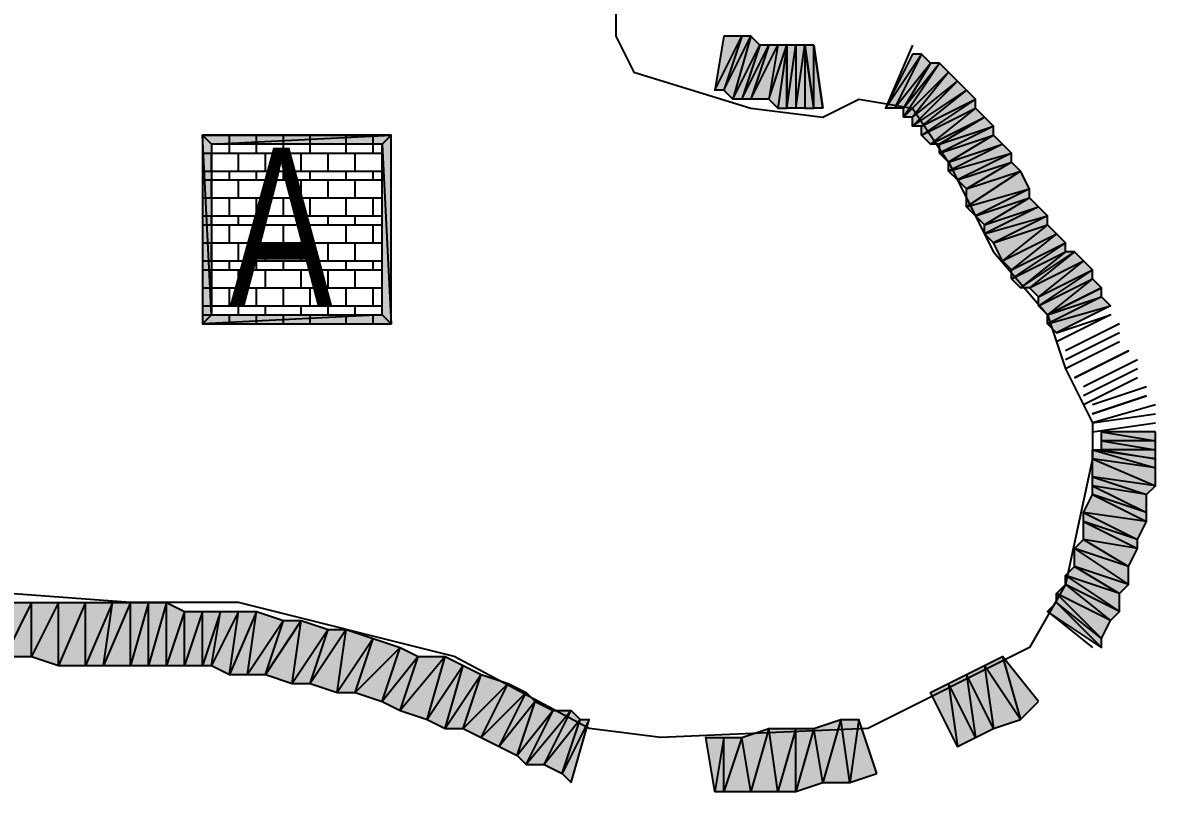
# Model space of a CAD drawing. Header units: millimetres. Extents: x 658 to 813, y 806 to 883.
# Drawn here: x 789.4054 to 789.7884, y 861.9677 to 862.2276 of the extents above; entities that cross this region are included whole.
import ezdxf

# ---------------------------------------------------------------- set-up
doc = ezdxf.new("R2010")
doc.units = ezdxf.units.MM
doc.header["$LTSCALE"] = 0.1
doc.linetypes.add('atContinuous2', pattern=[0])
for name, color, linetype in [('PANTAI', 7, 'Continuous'), ('pantai1', 7, 'Continuous'), ('TEXT', 8, 'Continuous'), ('WISATA NASIONAL', 7, 'Continuous'), ('zat_Mask_solid', 7, 'Continuous')]:
    doc.layers.add(name, color=color, linetype=linetype)
doc.styles.add('Style2', font='arial.ttf', dxfattribs={"height": 0.2})

msp = doc.modelspace()

# ---------------------------------------------------------------- hatches: boundary and pattern name
at = {"layer": 'pantai1'}
h = msp.add_hatch(color=7, dxfattribs=at)
h.paths.add_polyline_path([(789.64251, 862.22305), (789.63947, 862.20481), (789.64859, 862.22305)], flags=16)
h.paths.add_polyline_path([(789.63947, 862.20481), (789.64859, 862.22305), (789.64251, 862.20481)])
h = msp.add_hatch(color=7, dxfattribs=at)
h.paths.add_polyline_path([(789.64859, 862.22305), (789.64251, 862.20481), (789.65163, 862.22305)], flags=16)
h.paths.add_polyline_path([(789.64251, 862.20481), (789.65163, 862.22305), (789.64555, 862.20177)])
h = msp.add_hatch(color=7, dxfattribs=at)
h.paths.add_polyline_path([(789.65163, 862.22305), (789.64555, 862.20177), (789.65467, 862.22001)])
h.paths.add_polyline_path([(789.64555, 862.20177), (789.65467, 862.22001), (789.64859, 862.20177)], flags=17)
h = msp.add_hatch(color=7, dxfattribs=at)
h.paths.add_polyline_path([(789.65467, 862.22001), (789.64859, 862.20177), (789.65771, 862.22001)], flags=16)
h.paths.add_polyline_path([(789.64859, 862.20177), (789.65771, 862.22001), (789.65163, 862.20177)])
h = msp.add_hatch(color=7, dxfattribs=at)
h.paths.add_polyline_path([(789.65771, 862.22001), (789.65163, 862.20177), (789.66075, 862.22001)], flags=16)
h.paths.add_polyline_path([(789.65163, 862.20177), (789.66075, 862.22001), (789.65771, 862.20177)])
h = msp.add_hatch(color=7, dxfattribs=at)
h.paths.add_polyline_path([(789.66075, 862.22001), (789.65771, 862.20177), (789.66379, 862.22001)], flags=16)
h.paths.add_polyline_path([(789.65771, 862.20177), (789.66379, 862.22001), (789.66075, 862.19873)])
h.paths.add_polyline_path([(789.66379, 862.22001), (789.66075, 862.19873), (789.66379, 862.19873)], flags=17)
h = msp.add_hatch(color=7, dxfattribs=at)
h.paths.add_polyline_path([(789.66379, 862.22001), (789.66379, 862.19873), (789.66683, 862.22001)], flags=16)
h.paths.add_polyline_path([(789.66379, 862.19873), (789.66683, 862.22001), (789.66683, 862.19873)])
h = msp.add_hatch(color=7, dxfattribs=at)
h.paths.add_polyline_path([(789.66683, 862.22001), (789.66683, 862.19873), (789.66987, 862.22001)], flags=16)
h.paths.add_polyline_path([(789.66683, 862.19873), (789.66987, 862.22001), (789.66987, 862.19873)])
h = msp.add_hatch(color=7, dxfattribs=at)
h.paths.add_polyline_path([(789.66987, 862.22001), (789.67291, 862.19873), (789.67291, 862.22001)])
h.paths.add_polyline_path([(789.67291, 862.19873), (789.67291, 862.22001), (789.67595, 862.19873)])
h = msp.add_hatch(color=7, dxfattribs=at)
h.paths.add_polyline_path([(789.70635, 862.21697), (789.69723, 862.19873), (789.70939, 862.21697)], flags=16)
h.paths.add_polyline_path([(789.69723, 862.19873), (789.70939, 862.21697), (789.70027, 862.19873)])
h = msp.add_hatch(color=7, dxfattribs=at)
h.paths.add_polyline_path([(789.70939, 862.21697), (789.70027, 862.19873), (789.71243, 862.21393)])
h.paths.add_polyline_path([(789.70027, 862.19873), (789.71243, 862.21393), (789.70331, 862.19873)], flags=17)
h = msp.add_hatch(color=7, dxfattribs=at)
h.paths.add_polyline_path([(789.71243, 862.21393), (789.70331, 862.19873), (789.71547, 862.21393)], flags=16)
h.paths.add_polyline_path([(789.70331, 862.19873), (789.71547, 862.21393), (789.70331, 862.19569)], flags=17)
h.paths.add_polyline_path([(789.71547, 862.21393), (789.70331, 862.19569), (789.71851, 862.21089)])
h.paths.add_polyline_path([(789.70331, 862.19569), (789.71851, 862.21089), (789.70635, 862.19569)], flags=17)
h = msp.add_hatch(color=7, dxfattribs=at)
h.paths.add_polyline_path([(789.70635, 862.19569), (789.72155, 862.20785), (789.70635, 862.19265)], flags=17)
h.paths.add_polyline_path([(789.72155, 862.20785), (789.70635, 862.19265), (789.72459, 862.20481)])
h.paths.add_polyline_path([(789.70635, 862.19265), (789.72459, 862.20481), (789.70939, 862.19265)], flags=17)
h = msp.add_hatch(color=7, dxfattribs=at)
h.paths.add_polyline_path([(789.70939, 862.19265), (789.72763, 862.20177), (789.70939, 862.18961)], flags=17)
h.paths.add_polyline_path([(789.72763, 862.20177), (789.70939, 862.18961), (789.72763, 862.19873)], flags=17)
h = msp.add_hatch(color=7, dxfattribs=at)
h.paths.add_polyline_path([(789.72763, 862.19873), (789.71243, 862.18657), (789.73067, 862.19569)])
h.paths.add_polyline_path([(789.71243, 862.18657), (789.73067, 862.19569), (789.71547, 862.18657)], flags=17)
h = msp.add_hatch(color=7, dxfattribs=at)
h.paths.add_polyline_path([(789.71547, 862.18657), (789.73371, 862.19265), (789.71547, 862.18353)], flags=17)
h.paths.add_polyline_path([(789.73371, 862.19265), (789.71547, 862.18353), (789.73371, 862.18961)], flags=17)
h = msp.add_hatch(color=7, dxfattribs=at)
h.paths.add_polyline_path([(789.71851, 862.18049), (789.73675, 862.18657), (789.71851, 862.17745)], flags=17)
h.paths.add_polyline_path([(789.73675, 862.18657), (789.71851, 862.17745), (789.73979, 862.18353)])
h = msp.add_hatch(color=7, dxfattribs=at)
h.paths.add_polyline_path([(789.71851, 862.17745), (789.73979, 862.18353), (789.72155, 862.17441)])
h.paths.add_polyline_path([(789.73979, 862.18353), (789.72155, 862.17441), (789.73979, 862.18049)], flags=17)
h = msp.add_hatch(color=7, dxfattribs=at)
h.paths.add_polyline_path([(789.72459, 862.17137), (789.74283, 862.17745), (789.72459, 862.16529)], flags=17)
h.paths.add_polyline_path([(789.74283, 862.17745), (789.72459, 862.16529), (789.74587, 862.17137)])
h = msp.add_hatch(color=7, dxfattribs=at)
h.paths.add_polyline_path([(789.72459, 862.16529), (789.74587, 862.17137), (789.72763, 862.16225)])
h.paths.add_polyline_path([(789.74587, 862.17137), (789.72763, 862.16225), (789.74587, 862.16833)], flags=17)
h = msp.add_hatch(color=7, dxfattribs=at)
h.paths.add_polyline_path([(789.73067, 862.15921), (789.74891, 862.16529), (789.73067, 862.15617)], flags=17)
h.paths.add_polyline_path([(789.74891, 862.16529), (789.73067, 862.15617), (789.75195, 862.16225)])
h = msp.add_hatch(color=7, dxfattribs=at)
h.paths.add_polyline_path([(789.73067, 862.15617), (789.75195, 862.16225), (789.73371, 862.15313)])
h.paths.add_polyline_path([(789.75195, 862.16225), (789.73371, 862.15313), (789.75195, 862.15921)], flags=17)
h = msp.add_hatch(color=7, dxfattribs=at)
h.paths.add_polyline_path([(789.73979, 862.14401), (789.75803, 862.15313), (789.73979, 862.14097)], flags=17)
h.paths.add_polyline_path([(789.75803, 862.15313), (789.73979, 862.14097), (789.75803, 862.15009)], flags=17)
h = msp.add_hatch(color=7, dxfattribs=at)
h.paths.add_polyline_path([(789.75803, 862.15009), (789.74283, 862.13793), (789.76107, 862.15009)], flags=16)
h.paths.add_polyline_path([(789.74283, 862.13793), (789.76107, 862.15009), (789.74587, 862.13793)])
h = msp.add_hatch(color=7, dxfattribs=at)
h.paths.add_polyline_path([(789.74891, 862.13489), (789.76715, 862.14401), (789.74891, 862.13185)], flags=17)
h.paths.add_polyline_path([(789.76715, 862.14401), (789.74891, 862.13185), (789.76715, 862.14097)], flags=17)
for points in [[(789.77019, 862.13793), (789.75195, 862.12881), (789.77019, 862.13489)], [(789.73675, 862.01329), (789.74283, 861.99201), (789.73067, 862.01025)], [(789.74891, 861.99809), (789.73675, 862.01329), (789.74283, 861.99201)], [(789.73067, 862.01025), (789.73371, 861.98897), (789.72459, 862.00721)], [(789.74283, 861.99201), (789.73067, 862.01025), (789.73371, 861.98897)], [(789.72459, 862.00721), (789.72763, 861.98593), (789.71851, 862.00417)], [(789.73371, 861.98897), (789.72459, 862.00721), (789.72763, 861.98593)], [(789.71851, 862.00417), (789.72155, 861.98289), (789.71243, 862.00113)], [(789.72763, 861.98593), (789.71851, 862.00417), (789.72155, 861.98289)], [(789.68203, 861.99201), (789.67595, 861.97073), (789.67291, 861.98897)], [(789.68507, 861.97073), (789.68203, 861.99201), (789.67595, 861.97073)], [(789.68811, 861.99201), (789.68507, 861.97073), (789.68203, 861.99201)], [(789.69419, 861.97377), (789.68811, 861.99201), (789.68507, 861.97073)]]:
    msp.add_hatch(color=7, dxfattribs=at).paths.add_polyline_path(points)
h = msp.add_hatch(color=7, dxfattribs=at)
h.paths.add_polyline_path([(789.75195, 862.12881), (789.77019, 862.13489), (789.75195, 862.12577)], flags=17)
h.paths.add_polyline_path([(789.77019, 862.13489), (789.75195, 862.12577), (789.77323, 862.13185)])
h = msp.add_hatch(color=7, dxfattribs=at)
h.paths.add_polyline_path([(789.78843, 862.08929), (789.77019, 862.08929), (789.78843, 862.08625)], flags=17)
h.paths.add_polyline_path([(789.77019, 862.08929), (789.78843, 862.08625), (789.77019, 862.08625)], flags=17)
h = msp.add_hatch(color=7, dxfattribs=at)
h.paths.add_polyline_path([(789.78843, 862.08625), (789.77019, 862.08625), (789.78843, 862.08321)], flags=17)
h.paths.add_polyline_path([(789.77019, 862.08625), (789.78843, 862.08321), (789.77019, 862.08321)], flags=17)
h = msp.add_hatch(color=7, dxfattribs=at)
h.paths.add_polyline_path([(789.78843, 862.08321), (789.77019, 862.08321), (789.78843, 862.08017)], flags=0)
h.paths.add_polyline_path([(789.77019, 862.08321), (789.78843, 862.08017), (789.76715, 862.08321)], flags=0)
h.paths.add_polyline_path([(789.78843, 862.08017), (789.76715, 862.08321), (789.78843, 862.07713)], flags=17)
h.paths.add_polyline_path([(789.76715, 862.08321), (789.78843, 862.07713), (789.76715, 862.08017)], flags=17)
h = msp.add_hatch(color=7, dxfattribs=at)
h.paths.add_polyline_path([(789.78843, 862.07713), (789.76715, 862.08017), (789.78843, 862.07105)], flags=17)
h.paths.add_polyline_path([(789.76715, 862.08017), (789.78843, 862.07105), (789.76715, 862.07409)], flags=17)
h = msp.add_hatch(color=7, dxfattribs=at)
h.paths.add_polyline_path([(789.78843, 862.07105), (789.76715, 862.07409), (789.78539, 862.06801)])
h.paths.add_polyline_path([(789.76715, 862.07409), (789.78539, 862.06801), (789.76715, 862.07105)], flags=17)
h = msp.add_hatch(color=7, dxfattribs=at)
h.paths.add_polyline_path([(789.78539, 862.06801), (789.76715, 862.07105), (789.78539, 862.06193)], flags=17)
h.paths.add_polyline_path([(789.76715, 862.07105), (789.78539, 862.06193), (789.76715, 862.06801)], flags=17)
h = msp.add_hatch(color=7, dxfattribs=at)
h.paths.add_polyline_path([(789.78539, 862.06193), (789.76715, 862.06801), (789.78539, 862.05889)], flags=17)
h.paths.add_polyline_path([(789.76715, 862.06801), (789.78539, 862.05889), (789.76411, 862.06193)])
h = msp.add_hatch(color=7, dxfattribs=at)
h.paths.add_polyline_path([(789.78539, 862.05889), (789.76411, 862.06193), (789.78235, 862.05281)])
h.paths.add_polyline_path([(789.76411, 862.06193), (789.78235, 862.05281), (789.76411, 862.05889)], flags=17)
h = msp.add_hatch(color=7, dxfattribs=at)
h.paths.add_polyline_path([(789.78235, 862.05281), (789.76411, 862.05889), (789.78235, 862.04977)], flags=17)
h.paths.add_polyline_path([(789.76411, 862.05889), (789.78235, 862.04977), (789.76411, 862.05281)], flags=17)
h = msp.add_hatch(color=7, dxfattribs=at)
h.paths.add_polyline_path([(789.77931, 862.04369), (789.76107, 862.04977), (789.77931, 862.03761)], flags=17)
h.paths.add_polyline_path([(789.76107, 862.04977), (789.77931, 862.03761), (789.76107, 862.04369)], flags=17)
h = msp.add_hatch(color=7, dxfattribs=at)
h.paths.add_polyline_path([(789.77627, 862.03457), (789.75803, 862.04065), (789.77627, 862.02849)], flags=17)
h.paths.add_polyline_path([(789.75803, 862.04065), (789.77627, 862.02849), (789.75803, 862.03761)], flags=17)
h = msp.add_hatch(color=7, dxfattribs=at)
h.paths.add_polyline_path([(789.40842, 862.01329), (789.40842, 862.03153), (789.3993, 862.01329)], flags=17)
h.paths.add_polyline_path([(789.40842, 862.03153), (789.3993, 862.01329), (789.40234, 862.03153)], flags=17)
h = msp.add_hatch(color=7, dxfattribs=at)
h.paths.add_polyline_path([(789.41754, 862.01025), (789.41754, 862.03153), (789.40842, 862.01329)])
h.paths.add_polyline_path([(789.41754, 862.03153), (789.40842, 862.01329), (789.40842, 862.03153)], flags=17)
h = msp.add_hatch(color=7, dxfattribs=at)
h.paths.add_polyline_path([(789.42666, 862.01025), (789.42666, 862.03153), (789.41754, 862.01025)], flags=17)
h.paths.add_polyline_path([(789.42666, 862.03153), (789.41754, 862.01025), (789.41754, 862.03153)], flags=17)
h = msp.add_hatch(color=7, dxfattribs=at)
h.paths.add_polyline_path([(789.43274, 862.01025), (789.43578, 862.03153), (789.42666, 862.01025)], flags=17)
h.paths.add_polyline_path([(789.43578, 862.03153), (789.42666, 862.01025), (789.42666, 862.03153)], flags=17)
h = msp.add_hatch(color=7, dxfattribs=at)
h.paths.add_polyline_path([(789.44186, 862.01025), (789.44186, 862.03153), (789.43274, 862.01025)], flags=17)
h.paths.add_polyline_path([(789.44186, 862.03153), (789.43274, 862.01025), (789.43578, 862.03153)], flags=17)
h = msp.add_hatch(color=7, dxfattribs=at)
h.paths.add_polyline_path([(789.44794, 862.01025), (789.44794, 862.03153), (789.44186, 862.01025)], flags=17)
h.paths.add_polyline_path([(789.44794, 862.03153), (789.44186, 862.01025), (789.44186, 862.03153)], flags=17)
h = msp.add_hatch(color=7, dxfattribs=at)
h.paths.add_polyline_path([(789.45402, 862.01025), (789.45402, 862.03153), (789.44794, 862.01025)], flags=17)
h.paths.add_polyline_path([(789.45402, 862.03153), (789.44794, 862.01025), (789.44794, 862.03153)], flags=17)
h = msp.add_hatch(color=7, dxfattribs=at)
h.paths.add_polyline_path([(789.4601, 862.01025), (789.4601, 862.02849), (789.45402, 862.01025)], flags=17)
h.paths.add_polyline_path([(789.4601, 862.02849), (789.45402, 862.01025), (789.45402, 862.03153)])
h = msp.add_hatch(color=7, dxfattribs=at)
h.paths.add_polyline_path([(789.77019, 862.01937), (789.75499, 862.03153), (789.77019, 862.01633)], flags=17)
h.paths.add_polyline_path([(789.75499, 862.03153), (789.77019, 862.01633), (789.75195, 862.02849)])
h = msp.add_hatch(color=7, dxfattribs=at)
h.paths.add_polyline_path([(789.77323, 862.02545), (789.75499, 862.03457), (789.77019, 862.01937)])
h.paths.add_polyline_path([(789.75499, 862.03457), (789.77019, 862.01937), (789.75499, 862.03153)], flags=17)
h = msp.add_hatch(color=7, dxfattribs=at)
h.paths.add_polyline_path([(789.46618, 862.01025), (789.46618, 862.02849), (789.4601, 862.01025)], flags=17)
h.paths.add_polyline_path([(789.46618, 862.02849), (789.4601, 862.01025), (789.4601, 862.02849)], flags=17)
h = msp.add_hatch(color=7, dxfattribs=at)
h.paths.add_polyline_path([(789.46922, 862.01025), (789.47226, 862.02849), (789.46618, 862.01025)], flags=17)
h.paths.add_polyline_path([(789.47226, 862.02849), (789.46618, 862.01025), (789.46618, 862.02849)], flags=17)
h = msp.add_hatch(color=7, dxfattribs=at)
h.paths.add_polyline_path([(789.4753, 862.00721), (789.47834, 862.02849), (789.46922, 862.01025)])
h.paths.add_polyline_path([(789.47834, 862.02849), (789.46922, 862.01025), (789.47226, 862.02849)], flags=17)
h = msp.add_hatch(color=7, dxfattribs=at)
h.paths.add_polyline_path([(789.48138, 862.00721), (789.48442, 862.02849), (789.4753, 862.00721)], flags=17)
h.paths.add_polyline_path([(789.48442, 862.02849), (789.4753, 862.00721), (789.47834, 862.02849)], flags=17)
h = msp.add_hatch(color=7, dxfattribs=at)
h.paths.add_polyline_path([(789.48746, 862.00721), (789.49354, 862.02545), (789.48138, 862.00721)], flags=17)
h.paths.add_polyline_path([(789.49354, 862.02545), (789.48138, 862.00721), (789.48442, 862.02849)])
h = msp.add_hatch(color=7, dxfattribs=at)
h.paths.add_polyline_path([(789.49658, 862.00417), (789.49962, 862.02545), (789.48746, 862.00721)])
h.paths.add_polyline_path([(789.49962, 862.02545), (789.48746, 862.00721), (789.49354, 862.02545)], flags=17)
h = msp.add_hatch(color=7, dxfattribs=at)
h.paths.add_polyline_path([(789.50266, 862.00417), (789.50874, 862.02241), (789.49658, 862.00417)], flags=17)
h.paths.add_polyline_path([(789.50874, 862.02241), (789.49658, 862.00417), (789.49962, 862.02545)])
h = msp.add_hatch(color=7, dxfattribs=at)
h.paths.add_polyline_path([(789.51178, 862.00113), (789.51482, 862.02241), (789.50266, 862.00417)])
h.paths.add_polyline_path([(789.51482, 862.02241), (789.50266, 862.00417), (789.50874, 862.02241)], flags=17)
h = msp.add_hatch(color=7, dxfattribs=at)
h.paths.add_polyline_path([(789.51786, 862.00113), (789.52394, 862.01937), (789.51178, 862.00113)], flags=17)
h.paths.add_polyline_path([(789.52394, 862.01937), (789.51178, 862.00113), (789.51482, 862.02241)])
h = msp.add_hatch(color=7, dxfattribs=at)
h.paths.add_polyline_path([(789.54218, 861.99201), (789.54826, 862.01329), (789.53306, 861.99505)])
h.paths.add_polyline_path([(789.54826, 862.01329), (789.53306, 861.99505), (789.53914, 862.01329)], flags=17)
h = msp.add_hatch(color=7, dxfattribs=at)
h.paths.add_polyline_path([(789.55434, 861.98897), (789.56042, 862.00721), (789.54826, 861.98897)], flags=17)
h.paths.add_polyline_path([(789.56042, 862.00721), (789.54826, 861.98897), (789.55434, 862.01025)])
h = msp.add_hatch(color=7, dxfattribs=at)
h.paths.add_polyline_path([(789.5817, 861.97681), (789.59083, 861.99505), (789.57562, 861.97681)], flags=17)
h.paths.add_polyline_path([(789.59083, 861.99505), (789.57562, 861.97681), (789.58475, 861.99505)], flags=17)
h = msp.add_hatch(color=7, dxfattribs=at)
h.paths.add_polyline_path([(789.59083, 861.97073), (789.59691, 861.99201), (789.58779, 861.97377)])
h.paths.add_polyline_path([(789.59691, 861.99201), (789.58779, 861.97377), (789.59387, 861.99201)], flags=17)
h = msp.add_hatch(color=7, dxfattribs=at)
h.paths.add_polyline_path([(789.64251, 861.96769), (789.64251, 861.98593), (789.63947, 861.96769)], flags=17)
h.paths.add_polyline_path([(789.64251, 861.98593), (789.63947, 861.96769), (789.63643, 861.98593)])
h = msp.add_hatch(color=7, dxfattribs=at)
h.paths.add_polyline_path([(789.65163, 861.96769), (789.64859, 861.98593), (789.64251, 861.96769)])
h.paths.add_polyline_path([(789.64859, 861.98593), (789.64251, 861.96769), (789.64251, 861.98593)], flags=17)
h = msp.add_hatch(color=7, dxfattribs=at)
h.paths.add_polyline_path([(789.66683, 861.96769), (789.66683, 861.98897), (789.66075, 861.96769)], flags=17)
h.paths.add_polyline_path([(789.66683, 861.98897), (789.66075, 861.96769), (789.65771, 861.98897)])
h = msp.add_hatch(color=7, dxfattribs=at)
h.paths.add_polyline_path([(789.67595, 861.97073), (789.67291, 861.98897), (789.66683, 861.96769)])
h.paths.add_polyline_path([(789.67291, 861.98897), (789.66683, 861.96769), (789.66683, 861.98897)], flags=17)
at = {"layer": 'TEXT'}
h = msp.add_hatch(color=7, dxfattribs=at)
h.paths.add_polyline_path([(789.46618, 862.18961), (789.46922, 862.18657), (789.53002, 862.18961)])
h.paths.add_polyline_path([(789.46922, 862.18657), (789.53002, 862.18961), (789.52698, 862.18657)], flags=17)
h = msp.add_hatch(color=7, dxfattribs=at)
h.paths.add_polyline_path([(789.46618, 862.12577), (789.46922, 862.12881), (789.46618, 862.18961)])
h.paths.add_polyline_path([(789.46922, 862.12881), (789.46618, 862.18961), (789.46922, 862.18657)], flags=17)
h = msp.add_hatch(color=7, dxfattribs=at)
h.paths.add_polyline_path([(789.53002, 862.18961), (789.52698, 862.18657), (789.53002, 862.12577)])
h.paths.add_polyline_path([(789.52698, 862.18657), (789.53002, 862.12577), (789.52698, 862.12881)], flags=17)
h = msp.add_hatch(color=7, dxfattribs=at)
h.paths.add_polyline_path([(789.53002, 862.12577), (789.52698, 862.12881), (789.46618, 862.12577)])
h.paths.add_polyline_path([(789.52698, 862.12881), (789.46618, 862.12577), (789.46922, 862.12881)], flags=17)
at = {"layer": 'zat_Mask_solid'}
for points in [[(789.66987, 862.22001), (789.66987, 862.19873), (789.67291, 862.19873)], [(789.71851, 862.21089), (789.70635, 862.19569), (789.72155, 862.20785)], [(789.72459, 862.20481), (789.70939, 862.19265), (789.72763, 862.20177)], [(789.70939, 862.18961), (789.72763, 862.19873), (789.71243, 862.18657)], [(789.73067, 862.19569), (789.71547, 862.18657), (789.73371, 862.19265)], [(789.71547, 862.18353), (789.73371, 862.18961), (789.71851, 862.18049)], [(789.73371, 862.18961), (789.71851, 862.18049), (789.73675, 862.18657)], [(789.72155, 862.17441), (789.73979, 862.18049), (789.72459, 862.17137)], [(789.73979, 862.18049), (789.72459, 862.17137), (789.74283, 862.17745)], [(789.72763, 862.16225), (789.74587, 862.16833), (789.73067, 862.15921)], [(789.74587, 862.16833), (789.73067, 862.15921), (789.74891, 862.16529)], [(789.73371, 862.15313), (789.75195, 862.15921), (789.73675, 862.14705)], [(789.75195, 862.15921), (789.73675, 862.14705), (789.75499, 862.15617)], [(789.73675, 862.14705), (789.75499, 862.15617), (789.73979, 862.14401)], [(789.75499, 862.15617), (789.73979, 862.14401), (789.75803, 862.15313)], [(789.73979, 862.14097), (789.75803, 862.15009), (789.74283, 862.13793)], [(789.76107, 862.15009), (789.74587, 862.13793), (789.76411, 862.14705)], [(789.74587, 862.13793), (789.76411, 862.14705), (789.74891, 862.13489)], [(789.76411, 862.14705), (789.74891, 862.13489), (789.76715, 862.14401)], [(789.74891, 862.13185), (789.76715, 862.14097), (789.75195, 862.12881)], [(789.76715, 862.14097), (789.75195, 862.12881), (789.77019, 862.13793)], [(789.75195, 862.12577), (789.77323, 862.13185), (789.75499, 862.12273)], [(789.76411, 862.05281), (789.77931, 862.04369), (789.76107, 862.04977)], [(789.78235, 862.04977), (789.76411, 862.05281), (789.77931, 862.04369)], [(789.76107, 862.04369), (789.77627, 862.03457), (789.75803, 862.04065)], [(789.77931, 862.03761), (789.76107, 862.04369), (789.77627, 862.03457)], [(789.75803, 862.03761), (789.77323, 862.02545), (789.75499, 862.03457)], [(789.77627, 862.02849), (789.75803, 862.03761), (789.77323, 862.02545)], [(789.53306, 862.01633), (789.51786, 862.00113), (789.52394, 862.01937)], [(789.52698, 861.99809), (789.53306, 862.01633), (789.51786, 862.00113)], [(789.53914, 862.01329), (789.52698, 861.99809), (789.53306, 862.01633)], [(789.53306, 861.99505), (789.53914, 862.01329), (789.52698, 861.99809)], [(789.55434, 862.01025), (789.54218, 861.99201), (789.54826, 862.01329)], [(789.54826, 861.98897), (789.55434, 862.01025), (789.54218, 861.99201)], [(789.56954, 862.00417), (789.55434, 861.98897), (789.56042, 862.00721)], [(789.56042, 861.98593), (789.56954, 862.00417), (789.55434, 861.98897)], [(789.57562, 862.00113), (789.56042, 861.98593), (789.56954, 862.00417)], [(789.5665, 861.98289), (789.57562, 862.00113), (789.56042, 861.98593)], [(789.57866, 861.99809), (789.5665, 861.98289), (789.57562, 862.00113)], [(789.57258, 861.97985), (789.57866, 861.99809), (789.5665, 861.98289)], [(789.58475, 861.99505), (789.57258, 861.97985), (789.57866, 861.99809)], [(789.57562, 861.97681), (789.58475, 861.99505), (789.57258, 861.97985)], [(789.59387, 861.99201), (789.5817, 861.97681), (789.59083, 861.99505)], [(789.58779, 861.97377), (789.59387, 861.99201), (789.5817, 861.97681)], [(789.65771, 861.98897), (789.65163, 861.96769), (789.64859, 861.98593)], [(789.66075, 861.96769), (789.65771, 861.98897), (789.65163, 861.96769)]]:
    msp.add_hatch(color=7, dxfattribs=at).paths.add_polyline_path(points)

# ---------------------------------------------------------------- linework, layer by layer
at = {"layer": 'PANTAI', "color": 7}
msp.add_lwpolyline([(789.60603, 862.23521), (789.60603, 862.22305), (789.61211, 862.21089), (789.65163, 862.19873), (789.67595, 862.19569), (789.68811, 862.20177), (789.70635, 862.19873), (789.71851, 862.18049), (789.73371, 862.15009), (789.75195, 862.12881), (789.75803, 862.11057), (789.76715, 862.09233), (789.76715, 862.08017), (789.75803, 862.03761), (789.74587, 862.01633), (789.69115, 861.98897), (789.62123, 861.98593), (789.59691, 861.98897), (789.5513, 862.01329), (789.47834, 862.03153), (789.44186, 862.03153), (789.35978, 862.03761)], dxfattribs=at)
at = {"layer": 'pantai1', "color": 7, "linetype": 'atContinuous2'}
for p, q in [((789.66987, 862.22001), (789.67291, 862.19873)), ((789.67291, 862.22001), (789.66987, 862.22001)), ((789.67291, 862.19873), (789.67291, 862.22001)), ((789.67291, 862.19873), (789.67291, 862.22001)), ((789.67291, 862.22001), (789.67595, 862.19873)), ((789.67595, 862.19873), (789.67291, 862.19873))]:
    msp.add_line(p, q, dxfattribs=at)
at = {"layer": 'pantai1', "color": 7}
for points in [[(789.64251, 862.22305), (789.63947, 862.20481), (789.64859, 862.22305), (789.64251, 862.22305)], [(789.63947, 862.20481), (789.64859, 862.22305), (789.64251, 862.20481), (789.63947, 862.20481)], [(789.64859, 862.22305), (789.64251, 862.20481), (789.65163, 862.22305), (789.64859, 862.22305)], [(789.64251, 862.20481), (789.65163, 862.22305), (789.64555, 862.20177), (789.64251, 862.20481)], [(789.65163, 862.22305), (789.64555, 862.20177), (789.65467, 862.22001), (789.65163, 862.22305)], [(789.64555, 862.20177), (789.65467, 862.22001), (789.64859, 862.20177), (789.64555, 862.20177)], [(789.65467, 862.22001), (789.64859, 862.20177), (789.65771, 862.22001), (789.65467, 862.22001)], [(789.64859, 862.20177), (789.65771, 862.22001), (789.65163, 862.20177), (789.64859, 862.20177)], [(789.65771, 862.22001), (789.65163, 862.20177), (789.66075, 862.22001), (789.65771, 862.22001)], [(789.65163, 862.20177), (789.66075, 862.22001), (789.65771, 862.20177), (789.65163, 862.20177)], [(789.66075, 862.22001), (789.65771, 862.20177), (789.66379, 862.22001), (789.66075, 862.22001)], [(789.65771, 862.20177), (789.66379, 862.22001), (789.66075, 862.19873), (789.65771, 862.20177)], [(789.66379, 862.22001), (789.66075, 862.19873), (789.66379, 862.19873), (789.66379, 862.22001)], [(789.66379, 862.22001), (789.66379, 862.19873), (789.66683, 862.22001), (789.66379, 862.22001)], [(789.66379, 862.19873), (789.66683, 862.22001), (789.66683, 862.19873), (789.66379, 862.19873)], [(789.66683, 862.22001), (789.66683, 862.19873), (789.66987, 862.22001), (789.66683, 862.22001)], [(789.66683, 862.19873), (789.66987, 862.22001), (789.66987, 862.19873), (789.66683, 862.19873)], [(789.66987, 862.22001), (789.66987, 862.19873), (789.67291, 862.19873), (789.66987, 862.22001)], [(789.67595, 862.19873), (789.67291, 862.22001)], [(789.70635, 862.22001), (789.69723, 862.19873)], [(789.70635, 862.21697), (789.69723, 862.19873), (789.70939, 862.21697), (789.70635, 862.21697)], [(789.69723, 862.19873), (789.70939, 862.21697), (789.70027, 862.19873), (789.69723, 862.19873)], [(789.70939, 862.21697), (789.70027, 862.19873), (789.71243, 862.21393), (789.70939, 862.21697)], [(789.70027, 862.19873), (789.71243, 862.21393), (789.70331, 862.19873), (789.70027, 862.19873)], [(789.71243, 862.21393), (789.70331, 862.19873), (789.71547, 862.21393), (789.71243, 862.21393)], [(789.70331, 862.19873), (789.71547, 862.21393), (789.70331, 862.19569), (789.70331, 862.19873)], [(789.71547, 862.21393), (789.70331, 862.19569), (789.71851, 862.21089), (789.71547, 862.21393)], [(789.70331, 862.19569), (789.71851, 862.21089), (789.70635, 862.19569), (789.70331, 862.19569)], [(789.71851, 862.21089), (789.70635, 862.19569), (789.72155, 862.20785), (789.71851, 862.21089)], [(789.70635, 862.19569), (789.72155, 862.20785), (789.70635, 862.19265), (789.70635, 862.19569)], [(789.72155, 862.20785), (789.70635, 862.19265), (789.72459, 862.20481), (789.72155, 862.20785)], [(789.70635, 862.19265), (789.72459, 862.20481), (789.70939, 862.19265), (789.70635, 862.19265)], [(789.72459, 862.20481), (789.70939, 862.19265), (789.72763, 862.20177), (789.72459, 862.20481)], [(789.70939, 862.19265), (789.72763, 862.20177), (789.70939, 862.18961), (789.70939, 862.19265)], [(789.72763, 862.20177), (789.70939, 862.18961), (789.72763, 862.19873), (789.72763, 862.20177)], [(789.70939, 862.18961), (789.72763, 862.19873), (789.71243, 862.18657), (789.70939, 862.18961)], [(789.72763, 862.19873), (789.71243, 862.18657), (789.73067, 862.19569), (789.72763, 862.19873)], [(789.71243, 862.18657), (789.73067, 862.19569), (789.71547, 862.18657), (789.71243, 862.18657)], [(789.73067, 862.19569), (789.71547, 862.18657), (789.73371, 862.19265), (789.73067, 862.19569)], [(789.71547, 862.18657), (789.73371, 862.19265), (789.71547, 862.18353), (789.71547, 862.18657)], [(789.73371, 862.19265), (789.71547, 862.18353), (789.73371, 862.18961), (789.73371, 862.19265)], [(789.71547, 862.18353), (789.73371, 862.18961), (789.71851, 862.18049), (789.71547, 862.18353)], [(789.73371, 862.18961), (789.71851, 862.18049), (789.73675, 862.18657), (789.73371, 862.18961)], [(789.71851, 862.18049), (789.73675, 862.18657), (789.71851, 862.17745), (789.71851, 862.18049)], [(789.73675, 862.18657), (789.71851, 862.17745), (789.73979, 862.18353), (789.73675, 862.18657)], [(789.71851, 862.17745), (789.73979, 862.18353), (789.72155, 862.17441), (789.71851, 862.17745)], [(789.73979, 862.18353), (789.72155, 862.17441), (789.73979, 862.18049), (789.73979, 862.18353)], [(789.72155, 862.17441), (789.73979, 862.18049), (789.72459, 862.17137), (789.72155, 862.17441)], [(789.73979, 862.18049), (789.72459, 862.17137), (789.74283, 862.17745), (789.73979, 862.18049)], [(789.72459, 862.17137), (789.74283, 862.17745), (789.72459, 862.16529), (789.72459, 862.17137)], [(789.74283, 862.17745), (789.72459, 862.16529), (789.74587, 862.17137), (789.74283, 862.17745)], [(789.72459, 862.16529), (789.74587, 862.17137), (789.72763, 862.16225), (789.72459, 862.16529)], [(789.74587, 862.17137), (789.72763, 862.16225), (789.74587, 862.16833), (789.74587, 862.17137)], [(789.72763, 862.16225), (789.74587, 862.16833), (789.73067, 862.15921), (789.72763, 862.16225)], [(789.74587, 862.16833), (789.73067, 862.15921), (789.74891, 862.16529), (789.74587, 862.16833)], [(789.73067, 862.15921), (789.74891, 862.16529), (789.73067, 862.15617), (789.73067, 862.15921)], [(789.74891, 862.16529), (789.73067, 862.15617), (789.75195, 862.16225), (789.74891, 862.16529)], [(789.73067, 862.15617), (789.75195, 862.16225), (789.73371, 862.15313), (789.73067, 862.15617)], [(789.75195, 862.16225), (789.73371, 862.15313), (789.75195, 862.15921), (789.75195, 862.16225)], [(789.73371, 862.15313), (789.75195, 862.15921), (789.73675, 862.14705), (789.73371, 862.15313)], [(789.75195, 862.15921), (789.73675, 862.14705), (789.75499, 862.15617), (789.75195, 862.15921)], [(789.73675, 862.14705), (789.75499, 862.15617), (789.73979, 862.14401), (789.73675, 862.14705)], [(789.75499, 862.15617), (789.73979, 862.14401), (789.75803, 862.15313), (789.75499, 862.15617)], [(789.73979, 862.14401), (789.75803, 862.15313), (789.73979, 862.14097), (789.73979, 862.14401)], [(789.75803, 862.15313), (789.73979, 862.14097), (789.75803, 862.15009), (789.75803, 862.15313)], [(789.73979, 862.14097), (789.75803, 862.15009), (789.74283, 862.13793), (789.73979, 862.14097)], [(789.75803, 862.15009), (789.74283, 862.13793), (789.76107, 862.15009), (789.75803, 862.15009)], [(789.74283, 862.13793), (789.76107, 862.15009), (789.74587, 862.13793), (789.74283, 862.13793)], [(789.76107, 862.15009), (789.74587, 862.13793), (789.76411, 862.14705), (789.76107, 862.15009)], [(789.74587, 862.13793), (789.76411, 862.14705), (789.74891, 862.13489), (789.74587, 862.13793)], [(789.76411, 862.14705), (789.74891, 862.13489), (789.76715, 862.14401), (789.76411, 862.14705)], [(789.74891, 862.13489), (789.76715, 862.14401), (789.74891, 862.13185), (789.74891, 862.13489)], [(789.76715, 862.14401), (789.74891, 862.13185), (789.76715, 862.14097), (789.76715, 862.14401)], [(789.74891, 862.13185), (789.76715, 862.14097), (789.75195, 862.12881), (789.74891, 862.13185)], [(789.76715, 862.14097), (789.75195, 862.12881), (789.77019, 862.13793), (789.76715, 862.14097)], [(789.77019, 862.13793), (789.75195, 862.12881), (789.77019, 862.13489), (789.77019, 862.13793)], [(789.75195, 862.12881), (789.77019, 862.13489), (789.75195, 862.12577), (789.75195, 862.12881)], [(789.77019, 862.13489), (789.75195, 862.12577), (789.77323, 862.13185), (789.77019, 862.13489)], [(789.75195, 862.12577), (789.77323, 862.13185), (789.75499, 862.12273), (789.75195, 862.12577)], [(789.75499, 862.12273), (789.77323, 862.12881), (789.75499, 862.11969)], [(789.77627, 862.12577), (789.75803, 862.11665)], [(789.77627, 862.12273), (789.75803, 862.11361)], [(789.77627, 862.11969), (789.75803, 862.11057)], [(789.76107, 862.10753), (789.77931, 862.11665), (789.76107, 862.10753)], [(789.78235, 862.11361), (789.76411, 862.10449)], [(789.78235, 862.11057), (789.76411, 862.10145)], [(789.78235, 862.10753), (789.76411, 862.09841)], [(789.78539, 862.10449), (789.76715, 862.09841)], [(789.78539, 862.10145), (789.76715, 862.09537), (789.78539, 862.10145)], [(789.78843, 862.09841), (789.76715, 862.09233), (789.78843, 862.09537)], [(789.76715, 862.08929), (789.78843, 862.09233)], [(789.78843, 862.08929), (789.77019, 862.08929), (789.78843, 862.08625), (789.78843, 862.08929)], [(789.77019, 862.08929), (789.78843, 862.08625), (789.77019, 862.08625), (789.77019, 862.08929)], [(789.78843, 862.08625), (789.77019, 862.08625), (789.78843, 862.08321), (789.78843, 862.08625)], [(789.77019, 862.08625), (789.78843, 862.08321), (789.77019, 862.08321), (789.77019, 862.08625)], [(789.77019, 862.08321), (789.78843, 862.08017), (789.76715, 862.08321), (789.77019, 862.08321)], [(789.78843, 862.08017), (789.76715, 862.08321), (789.78843, 862.07713), (789.78843, 862.08017)], [(789.76715, 862.08321), (789.78843, 862.07713), (789.76715, 862.08017), (789.76715, 862.08321)], [(789.78843, 862.08321), (789.77019, 862.08321), (789.78843, 862.08017), (789.78843, 862.08321)], [(789.78843, 862.07713), (789.76715, 862.08017), (789.78843, 862.07105), (789.78843, 862.07713)], [(789.76715, 862.08017), (789.78843, 862.07105), (789.76715, 862.07409), (789.76715, 862.08017)], [(789.78843, 862.07105), (789.76715, 862.07409), (789.78539, 862.06801), (789.78843, 862.07105)], [(789.76715, 862.07409), (789.78539, 862.06801), (789.76715, 862.07105), (789.76715, 862.07409)], [(789.78539, 862.06801), (789.76715, 862.07105), (789.78539, 862.06193), (789.78539, 862.06801)], [(789.76715, 862.07105), (789.78539, 862.06193), (789.76715, 862.06801), (789.76715, 862.07105)], [(789.76715, 862.06801), (789.78539, 862.05889), (789.76411, 862.06193), (789.76715, 862.06801)], [(789.78539, 862.06193), (789.76715, 862.06801), (789.78539, 862.05889), (789.78539, 862.06193)], [(789.78539, 862.05889), (789.76411, 862.06193), (789.78235, 862.05281), (789.78539, 862.05889)], [(789.76411, 862.06193), (789.78235, 862.05281), (789.76411, 862.05889), (789.76411, 862.06193)], [(789.78235, 862.05281), (789.76411, 862.05889), (789.78235, 862.04977), (789.78235, 862.05281)], [(789.76411, 862.05889), (789.78235, 862.04977), (789.76411, 862.05281), (789.76411, 862.05889)], [(789.76411, 862.05281), (789.77931, 862.04369), (789.76107, 862.04977), (789.76411, 862.05281)], [(789.78235, 862.04977), (789.76411, 862.05281), (789.77931, 862.04369), (789.78235, 862.04977)], [(789.77931, 862.04369), (789.76107, 862.04977), (789.77931, 862.03761), (789.77931, 862.04369)], [(789.76107, 862.04977), (789.77931, 862.03761), (789.76107, 862.04369), (789.76107, 862.04977)], [(789.76107, 862.04369), (789.77627, 862.03457), (789.75803, 862.04065), (789.76107, 862.04369)], [(789.77931, 862.03761), (789.76107, 862.04369), (789.77627, 862.03457), (789.77931, 862.03761)], [(789.77627, 862.03457), (789.75803, 862.04065), (789.77627, 862.02849), (789.77627, 862.03457)], [(789.75803, 862.04065), (789.77627, 862.02849), (789.75803, 862.03761), (789.75803, 862.04065)], [(789.75803, 862.03761), (789.77323, 862.02545), (789.75499, 862.03457), (789.75803, 862.03761)], [(789.77627, 862.02849), (789.75803, 862.03761), (789.77323, 862.02545), (789.77627, 862.02849)], [(789.40842, 862.01329), (789.40842, 862.03153), (789.3993, 862.01329), (789.40842, 862.01329)], [(789.40842, 862.03153), (789.3993, 862.01329), (789.40234, 862.03153), (789.40842, 862.03153)], [(789.41754, 862.01025), (789.41754, 862.03153), (789.40842, 862.01329), (789.41754, 862.01025)], [(789.41754, 862.03153), (789.40842, 862.01329), (789.40842, 862.03153), (789.41754, 862.03153)], [(789.42666, 862.01025), (789.42666, 862.03153), (789.41754, 862.01025), (789.42666, 862.01025)], [(789.42666, 862.03153), (789.41754, 862.01025), (789.41754, 862.03153), (789.42666, 862.03153)], [(789.43274, 862.01025), (789.43578, 862.03153), (789.42666, 862.01025), (789.43274, 862.01025)], [(789.43578, 862.03153), (789.42666, 862.01025), (789.42666, 862.03153), (789.43578, 862.03153)], [(789.44186, 862.01025), (789.44186, 862.03153), (789.43274, 862.01025), (789.44186, 862.01025)], [(789.44186, 862.03153), (789.43274, 862.01025), (789.43578, 862.03153), (789.44186, 862.03153)], [(789.44794, 862.01025), (789.44794, 862.03153), (789.44186, 862.01025), (789.44794, 862.01025)], [(789.44794, 862.03153), (789.44186, 862.01025), (789.44186, 862.03153), (789.44794, 862.03153)], [(789.45402, 862.01025), (789.45402, 862.03153), (789.44794, 862.01025), (789.45402, 862.01025)], [(789.45402, 862.03153), (789.44794, 862.01025), (789.44794, 862.03153), (789.45402, 862.03153)], [(789.4601, 862.02849), (789.45402, 862.01025), (789.45402, 862.03153), (789.4601, 862.02849)], [(789.75499, 862.03153), (789.77019, 862.01633), (789.75195, 862.02849), (789.75499, 862.03153)], [(789.77323, 862.02545), (789.75499, 862.03457), (789.77019, 862.01937), (789.77323, 862.02545)], [(789.75499, 862.03457), (789.77019, 862.01937), (789.75499, 862.03153), (789.75499, 862.03457)], [(789.77019, 862.01937), (789.75499, 862.03153), (789.77019, 862.01633), (789.77019, 862.01937)], [(789.4601, 862.01025), (789.4601, 862.02849), (789.45402, 862.01025), (789.4601, 862.01025)], [(789.46618, 862.01025), (789.46618, 862.02849), (789.4601, 862.01025), (789.46618, 862.01025)], [(789.46618, 862.02849), (789.4601, 862.01025), (789.4601, 862.02849), (789.46618, 862.02849)], [(789.46922, 862.01025), (789.47226, 862.02849), (789.46618, 862.01025), (789.46922, 862.01025)], [(789.47226, 862.02849), (789.46618, 862.01025), (789.46618, 862.02849), (789.47226, 862.02849)], [(789.4753, 862.00721), (789.47834, 862.02849), (789.46922, 862.01025), (789.4753, 862.00721)], [(789.47834, 862.02849), (789.46922, 862.01025), (789.47226, 862.02849), (789.47834, 862.02849)], [(789.48138, 862.00721), (789.48442, 862.02849), (789.4753, 862.00721), (789.48138, 862.00721)], [(789.48442, 862.02849), (789.4753, 862.00721), (789.47834, 862.02849), (789.48442, 862.02849)], [(789.49354, 862.02545), (789.48138, 862.00721), (789.48442, 862.02849), (789.49354, 862.02545)], [(789.75195, 862.02849), (789.76715, 862.01633)], [(789.48746, 862.00721), (789.49354, 862.02545), (789.48138, 862.00721), (789.48746, 862.00721)], [(789.49658, 862.00417), (789.49962, 862.02545), (789.48746, 862.00721), (789.49658, 862.00417)], [(789.49962, 862.02545), (789.48746, 862.00721), (789.49354, 862.02545), (789.49962, 862.02545)], [(789.50874, 862.02241), (789.49658, 862.00417), (789.49962, 862.02545), (789.50874, 862.02241)], [(789.50266, 862.00417), (789.50874, 862.02241), (789.49658, 862.00417), (789.50266, 862.00417)], [(789.51178, 862.00113), (789.51482, 862.02241), (789.50266, 862.00417), (789.51178, 862.00113)], [(789.51482, 862.02241), (789.50266, 862.00417), (789.50874, 862.02241), (789.51482, 862.02241)], [(789.52394, 862.01937), (789.51178, 862.00113), (789.51482, 862.02241), (789.52394, 862.01937)], [(789.51786, 862.00113), (789.52394, 862.01937), (789.51178, 862.00113), (789.51786, 862.00113)], [(789.53306, 862.01633), (789.51786, 862.00113), (789.52394, 862.01937), (789.53306, 862.01633)], [(789.52698, 861.99809), (789.53306, 862.01633), (789.51786, 862.00113), (789.52698, 861.99809)], [(789.53914, 862.01329), (789.52698, 861.99809), (789.53306, 862.01633), (789.53914, 862.01329)], [(789.53306, 861.99505), (789.53914, 862.01329), (789.52698, 861.99809), (789.53306, 861.99505)], [(789.54218, 861.99201), (789.54826, 862.01329), (789.53306, 861.99505), (789.54218, 861.99201)], [(789.54826, 862.01329), (789.53306, 861.99505), (789.53914, 862.01329), (789.54826, 862.01329)], [(789.55434, 862.01025), (789.54218, 861.99201), (789.54826, 862.01329), (789.55434, 862.01025)], [(789.73675, 862.01329), (789.74283, 861.99201), (789.73067, 862.01025), (789.73675, 862.01329)], [(789.74891, 861.99809), (789.73675, 862.01329)], [(789.74891, 861.99809), (789.73675, 862.01329), (789.74283, 861.99201), (789.74891, 861.99809)], [(789.54826, 861.98897), (789.55434, 862.01025), (789.54218, 861.99201), (789.54826, 861.98897)], [(789.56042, 862.00721), (789.54826, 861.98897), (789.55434, 862.01025), (789.56042, 862.00721)], [(789.73067, 862.01025), (789.73371, 861.98897), (789.72459, 862.00721), (789.73067, 862.01025)], [(789.74283, 861.99201), (789.73067, 862.01025), (789.73371, 861.98897), (789.74283, 861.99201)], [(789.55434, 861.98897), (789.56042, 862.00721), (789.54826, 861.98897), (789.55434, 861.98897)], [(789.56954, 862.00417), (789.55434, 861.98897), (789.56042, 862.00721), (789.56954, 862.00417)], [(789.72459, 862.00721), (789.72763, 861.98593), (789.71851, 862.00417), (789.72459, 862.00721)], [(789.73371, 861.98897), (789.72459, 862.00721), (789.72763, 861.98593), (789.73371, 861.98897)], [(789.56042, 861.98593), (789.56954, 862.00417), (789.55434, 861.98897), (789.56042, 861.98593)], [(789.57562, 862.00113), (789.56042, 861.98593), (789.56954, 862.00417), (789.57562, 862.00113)], [(789.5665, 861.98289), (789.57562, 862.00113), (789.56042, 861.98593), (789.5665, 861.98289)], [(789.57866, 861.99809), (789.5665, 861.98289), (789.57562, 862.00113), (789.57866, 861.99809)], [(789.71851, 862.00417), (789.72155, 861.98289), (789.71243, 862.00113), (789.71851, 862.00417)], [(789.72763, 861.98593), (789.71851, 862.00417), (789.72155, 861.98289), (789.72763, 861.98593)], [(789.57258, 861.97985), (789.57866, 861.99809), (789.5665, 861.98289), (789.57258, 861.97985)], [(789.58475, 861.99505), (789.57258, 861.97985), (789.57866, 861.99809), (789.58475, 861.99505)], [(789.57562, 861.97681), (789.58475, 861.99505), (789.57258, 861.97985), (789.57562, 861.97681)], [(789.5817, 861.97681), (789.59083, 861.99505), (789.57562, 861.97681), (789.5817, 861.97681)], [(789.59083, 861.99505), (789.57562, 861.97681), (789.58475, 861.99505), (789.59083, 861.99505)], [(789.59387, 861.99201), (789.5817, 861.97681), (789.59083, 861.99505), (789.59387, 861.99201)], [(789.58779, 861.97377), (789.59387, 861.99201), (789.5817, 861.97681), (789.58779, 861.97377)], [(789.59083, 861.97073), (789.59691, 861.99201), (789.58779, 861.97377), (789.59083, 861.97073)], [(789.59691, 861.99201), (789.58779, 861.97377), (789.59387, 861.99201), (789.59691, 861.99201)], [(789.68203, 861.99201), (789.67595, 861.97073), (789.67291, 861.98897), (789.68203, 861.99201)], [(789.68507, 861.97073), (789.68203, 861.99201), (789.67595, 861.97073), (789.68507, 861.97073)], [(789.68811, 861.99201), (789.68507, 861.97073), (789.68203, 861.99201), (789.68811, 861.99201)], [(789.69419, 861.97377), (789.68811, 861.99201), (789.68507, 861.97073), (789.69419, 861.97377)], [(789.64251, 861.98593), (789.63947, 861.96769), (789.63643, 861.98593), (789.64251, 861.98593)], [(789.64251, 861.96769), (789.64251, 861.98593), (789.63947, 861.96769), (789.64251, 861.96769)], [(789.65163, 861.96769), (789.64859, 861.98593), (789.64251, 861.96769), (789.65163, 861.96769)], [(789.64859, 861.98593), (789.64251, 861.96769), (789.64251, 861.98593), (789.64859, 861.98593)], [(789.65771, 861.98897), (789.65163, 861.96769), (789.64859, 861.98593), (789.65771, 861.98897)], [(789.66075, 861.96769), (789.65771, 861.98897), (789.65163, 861.96769), (789.66075, 861.96769)], [(789.66683, 861.98897), (789.66075, 861.96769), (789.65771, 861.98897), (789.66683, 861.98897)], [(789.66683, 861.96769), (789.66683, 861.98897), (789.66075, 861.96769), (789.66683, 861.96769)], [(789.67595, 861.97073), (789.67291, 861.98897), (789.66683, 861.96769), (789.67595, 861.97073)], [(789.67291, 861.98897), (789.66683, 861.96769), (789.66683, 861.98897), (789.67291, 861.98897)]]:
    msp.add_lwpolyline(points, dxfattribs=at)
at = {"layer": 'TEXT', "color": 7}
for points in [[(789.46618, 862.18961), (789.46922, 862.18657), (789.53002, 862.18961), (789.46618, 862.18961)], [(789.46618, 862.12577), (789.46922, 862.12881), (789.46618, 862.18961), (789.46618, 862.12577)], [(789.46922, 862.12881), (789.46618, 862.18961), (789.46922, 862.18657), (789.46922, 862.12881)], [(789.46922, 862.18657), (789.53002, 862.18961), (789.52698, 862.18657), (789.46922, 862.18657)], [(789.53002, 862.18961), (789.52698, 862.18657), (789.53002, 862.12577), (789.53002, 862.18961)], [(789.52698, 862.18657), (789.53002, 862.12577), (789.52698, 862.12881), (789.52698, 862.18657)], [(789.53002, 862.12577), (789.52698, 862.12881), (789.46618, 862.12577), (789.53002, 862.12577)], [(789.52698, 862.12881), (789.46618, 862.12577), (789.46922, 862.12881), (789.52698, 862.12881)]]:
    msp.add_lwpolyline(points, dxfattribs=at)
at = {"layer": 'WISATA NASIONAL', "color": 7}
for points in [[(789.46618, 862.18961), (789.52698, 862.18961)], [(789.4753, 862.18353), (789.4753, 862.18961)], [(789.48442, 862.18353), (789.48442, 862.18961)], [(789.49354, 862.18353), (789.49354, 862.18961)], [(789.50266, 862.18353), (789.50266, 862.18961)], [(789.51482, 862.18353), (789.51482, 862.18961)], [(789.52394, 862.18353), (789.52394, 862.18961)], [(789.46618, 862.18353), (789.52698, 862.18353)], [(789.46922, 862.17745), (789.46922, 862.18353)], [(789.47834, 862.17745), (789.47834, 862.18353)], [(789.48746, 862.17745), (789.48746, 862.18353)], [(789.49962, 862.17745), (789.49962, 862.18353)], [(789.50874, 862.17745), (789.50874, 862.18353)], [(789.51786, 862.17745), (789.51786, 862.18353)], [(789.46618, 862.17745), (789.52698, 862.17745)], [(789.4753, 862.17441), (789.4753, 862.17745)], [(789.48442, 862.17441), (789.48442, 862.17745)], [(789.49354, 862.17441), (789.49354, 862.17745)], [(789.50266, 862.17441), (789.50266, 862.17745)], [(789.51482, 862.17441), (789.51482, 862.17745)], [(789.52394, 862.17441), (789.52394, 862.17745)], [(789.46618, 862.17441), (789.52698, 862.17441)], [(789.46922, 862.16833), (789.46922, 862.17441)], [(789.47834, 862.16833), (789.47834, 862.17441)], [(789.48746, 862.16833), (789.48746, 862.17441)], [(789.49962, 862.16833), (789.49962, 862.17441)], [(789.50874, 862.16833), (789.50874, 862.17441)], [(789.51786, 862.16833), (789.51786, 862.17441)], [(789.46618, 862.16833), (789.52698, 862.16833)], [(789.4753, 862.16225), (789.4753, 862.16833)], [(789.48442, 862.16225), (789.48442, 862.16833)], [(789.49354, 862.16225), (789.49354, 862.16833)], [(789.50266, 862.16225), (789.50266, 862.16833)], [(789.51482, 862.16225), (789.51482, 862.16833)], [(789.52394, 862.16225), (789.52394, 862.16833)], [(789.46618, 862.16225), (789.52698, 862.16225)], [(789.46922, 862.15921), (789.46922, 862.16225)], [(789.47834, 862.15921), (789.47834, 862.16225)], [(789.48746, 862.15921), (789.48746, 862.16225)], [(789.49962, 862.15921), (789.49962, 862.16225)], [(789.50874, 862.15921), (789.50874, 862.16225)], [(789.51786, 862.15921), (789.51786, 862.16225)], [(789.46618, 862.15921), (789.52698, 862.15921)], [(789.4753, 862.15313), (789.4753, 862.15921)], [(789.48442, 862.15313), (789.48442, 862.15921)], [(789.49354, 862.15313), (789.49354, 862.15921)], [(789.50266, 862.15313), (789.50266, 862.15921)], [(789.51482, 862.15313), (789.51482, 862.15921)], [(789.52394, 862.15313), (789.52394, 862.15921)], [(789.46618, 862.15313), (789.52698, 862.15313)], [(789.46922, 862.14705), (789.46922, 862.15313)], [(789.47834, 862.14705), (789.47834, 862.15313)], [(789.48746, 862.14705), (789.48746, 862.15313)], [(789.49962, 862.14705), (789.49962, 862.15313)], [(789.50874, 862.14705), (789.50874, 862.15313)], [(789.51786, 862.14705), (789.51786, 862.15313)], [(789.46618, 862.14705), (789.52698, 862.14705)], [(789.4753, 862.14401), (789.4753, 862.14705)], [(789.48442, 862.14401), (789.48442, 862.14705)], [(789.49354, 862.14401), (789.49354, 862.14705)], [(789.50266, 862.14401), (789.50266, 862.14705)], [(789.51482, 862.14401), (789.51482, 862.14705)], [(789.52394, 862.14401), (789.52394, 862.14705)], [(789.46618, 862.14401), (789.52698, 862.14401)], [(789.46922, 862.13793), (789.46922, 862.14401)], [(789.47834, 862.13793), (789.47834, 862.14401)], [(789.48746, 862.13793), (789.48746, 862.14401)], [(789.49962, 862.13793), (789.49962, 862.14401)], [(789.50874, 862.13793), (789.50874, 862.14401)], [(789.51786, 862.13793), (789.51786, 862.14401)], [(789.46618, 862.13793), (789.52698, 862.13793)], [(789.4753, 862.13185), (789.4753, 862.13793)], [(789.48442, 862.13185), (789.48442, 862.13793)], [(789.49354, 862.13185), (789.49354, 862.13793)], [(789.50266, 862.13185), (789.50266, 862.13793)], [(789.51482, 862.13185), (789.51482, 862.13793)], [(789.52394, 862.13185), (789.52394, 862.13793)], [(789.46618, 862.13185), (789.52698, 862.13185)], [(789.46922, 862.12881), (789.46922, 862.13185)], [(789.47834, 862.12881), (789.47834, 862.13185)], [(789.48746, 862.12881), (789.48746, 862.13185)], [(789.49962, 862.12881), (789.49962, 862.13185)], [(789.50874, 862.12881), (789.50874, 862.13185)], [(789.51786, 862.12881), (789.51786, 862.13185)], [(789.46618, 862.12881), (789.52698, 862.12881)], [(789.4753, 862.12577), (789.4753, 862.12881)], [(789.48442, 862.12577), (789.48442, 862.12881)], [(789.49354, 862.12577), (789.49354, 862.12881)], [(789.50266, 862.12577), (789.50266, 862.12881)], [(789.51482, 862.12577), (789.51482, 862.12881)], [(789.52394, 862.12577), (789.52394, 862.12881)]]:
    msp.add_lwpolyline(points, dxfattribs=at)

# ---------------------------------------------------------------- texts
at = {"layer": 'TEXT', "color": 7, "style": 'Style2', "width": 0.7}
msp.add_text('A', height=0.0535, rotation=0.0006, dxfattribs=at).set_placement((789.4753, 862.13185))

doc.saveas('drawing.dxf')
